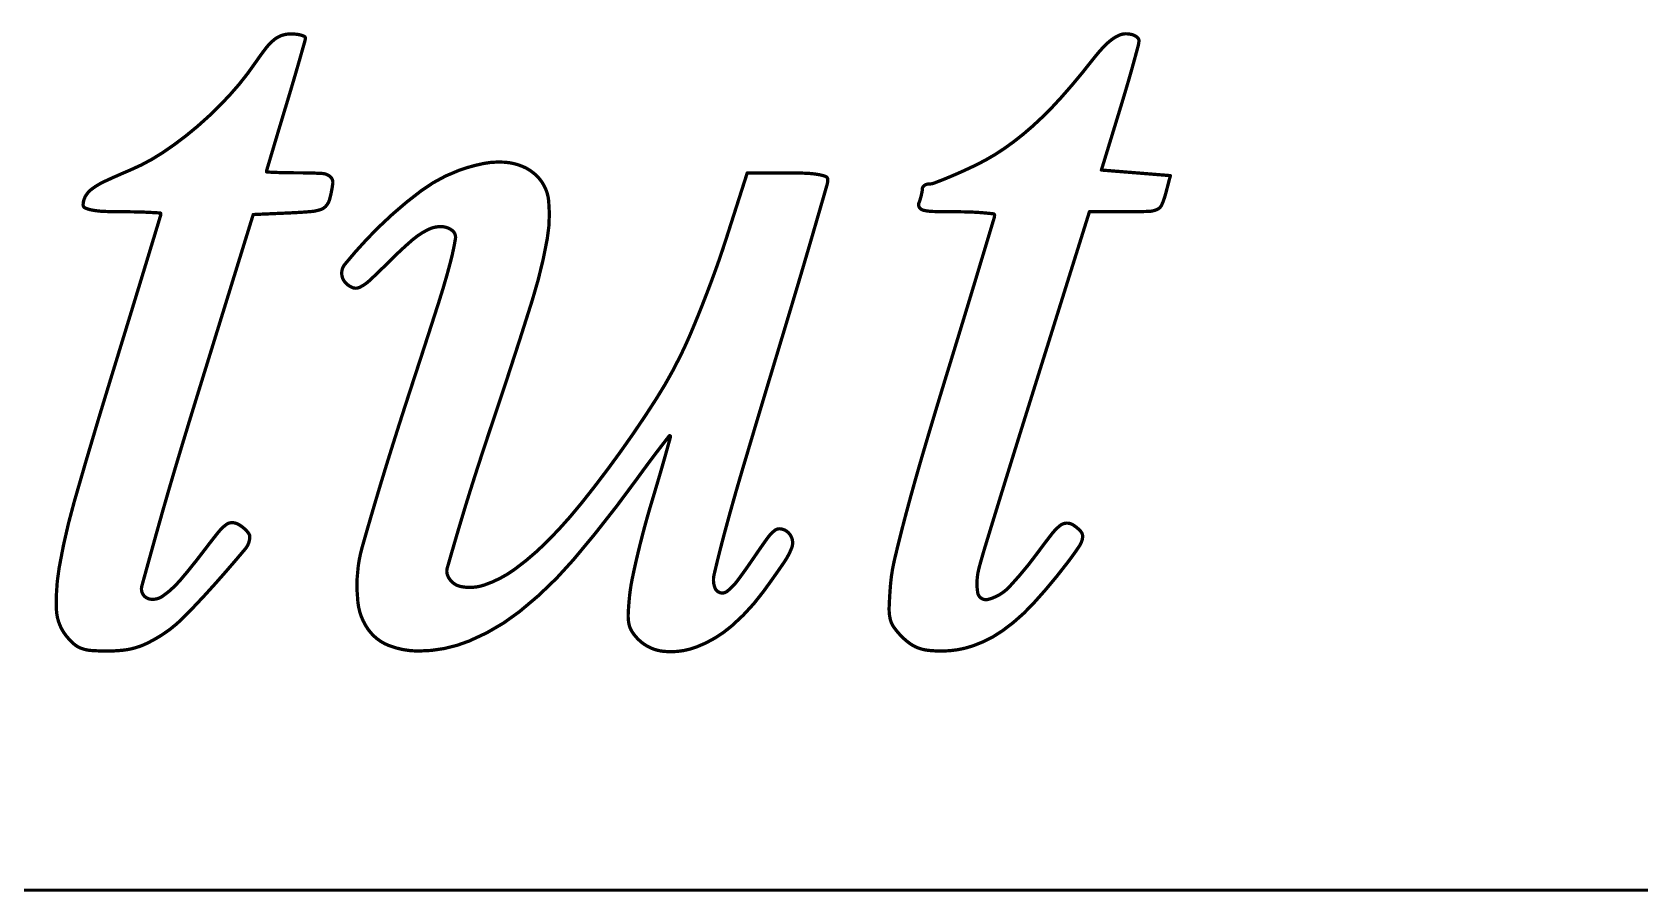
# Model space of a CAD drawing. Header units: millimetres. Extents: x -1282 to 950, y -5021 to 3311.
# Drawn here: x 96.57 to 102.79, y 69.94 to 73.26 of the extents above; entities that cross this region are included whole.
import ezdxf

# ---------------------------------------------------------------- set-up
doc = ezdxf.new("R2010")
doc.units = ezdxf.units.MM
doc.layers.add('TopOverlay', color=2, linetype='Continuous')

msp = doc.modelspace()

# ---------------------------------------------------------------- linework, layer by layer
at = {"layer": 'TopOverlay', "const_width": 0.0127}
for points in [[(97.4754, 73.2006, -0.055954), (97.5059, 73.2318)], [(97.5059, 73.2318, -0.084906), (97.5349, 73.2482)], [(97.5349, 73.2482, -0.084369), (97.5677, 73.2541)], [(97.5677, 73.2541, -0.025784), (97.5904, 73.2532)], [(97.5904, 73.2532, -0.041198), (97.6094, 73.2498)], [(97.6249, 73.2266, -0.000863), (97.6045, 73.1546)], [(97.6094, 73.2498, -0.050273), (97.6228, 73.2447)], [(97.6228, 73.2447, -0.288982), (97.6266, 73.2386)], [(97.6266, 73.2386, -0.065149), (97.6249, 73.2266)], [(100.7079, 73.1988, -0.042268), (100.7415, 73.2301)], [(100.7415, 73.2301, -0.057589), (100.7716, 73.2486)], [(100.7716, 73.2486, -0.109143), (100.7992, 73.2547)], [(100.7992, 73.2547, -0.050931), (100.8187, 73.2527)], [(100.8187, 73.2527, -0.071797), (100.835, 73.2468)], [(100.835, 73.2468, -0.092905), (100.8459, 73.2381)], [(100.8459, 73.2381, -0.184366), (100.8496, 73.2278)], [(100.8496, 73.2278, -0.060533), (100.8469, 73.2092)], [(97.4361, 73.1466, -0.016577), (97.4754, 73.2006)], [(97.6045, 73.1546, -0.002458), (97.5803, 73.0712)], [(100.6691, 73.1526, -0.019043), (100.7079, 73.1988)], [(100.8469, 73.2092, -0.00217), (100.828, 73.1394)], [(97.4361, 73.1466, -0.036251), (97.3348, 73.0184)], [(100.6691, 73.1526, -0.01694), (100.5499, 73.0096)], [(100.828, 73.1394, -0.003969), (100.8045, 73.0571)], [(97.5803, 73.0712, -0.00161), (97.5516, 72.9753)], [(100.8045, 73.0571, -0.002768), (100.7768, 72.9646)], [(97.3348, 73.0184, -0.030082), (97.2099, 72.8973)], [(97.5229, 72.8802, -0.000487), (97.5516, 72.9753)], [(100.5499, 73.0096, -0.027627), (100.4385, 72.8978)], [(97.2099, 72.8973, -0.030827), (97.076, 72.796)], [(97.4988, 72.7992, -0.000787), (97.5229, 72.8802)], [(100.4385, 72.8978, -0.031954), (100.3292, 72.8115)], [(97.076, 72.796, -0.047344), (96.9479, 72.7274)], [(97.4773, 72.727, -0.0001), (97.4988, 72.7992)], [(100.3292, 72.8115, -0.039237), (100.2168, 72.7463)], [(96.8511, 72.6846, -0.009429), (96.9479, 72.7274)], [(97.4766, 72.7228, -0.061779), (97.4773, 72.727)], [(97.4786, 72.7206, -0.41215), (97.4766, 72.7228)], [(97.5143, 72.719, -0.001706), (97.4786, 72.7206)], [(97.5559, 72.7178, -0.006523), (97.5143, 72.719)], [(97.6053, 72.7175, -0.003905), (97.5559, 72.7178)], [(98.0748, 72.6482, -0.07209), (98.2203, 72.7268)], [(98.2203, 72.7268, -0.039266), (98.3156, 72.7535)], [(98.3156, 72.7535, -0.066776), (98.3981, 72.7585)], [(98.3981, 72.7585, -0.08126), (98.467, 72.742)], [(98.467, 72.7421, -0.097484), (98.5223, 72.7049)], [(100.1574, 72.7188, -0.008918), (100.1029, 72.6956)], [(100.2168, 72.7463, -0.006616), (100.1574, 72.7188)], [(96.8017, 72.6553, -0.050703), (96.8511, 72.6846)], [(97.6053, 72.7175, -0.013871), (97.6925, 72.715)], [(97.6925, 72.715, -0.167329), (97.7231, 72.7026)], [(97.7329, 72.6765, -0.032901), (97.721, 72.6163)], [(97.7231, 72.7026, -0.250698), (97.7329, 72.6765)], [(98.5223, 72.7049, -0.172892), (98.5675, 72.6097)], [(99.4909, 72.7172, -0.009912), (99.5619, 72.7159)], [(99.5619, 72.7159, -0.031333), (99.6091, 72.7111)], [(99.6439, 72.6718, -0.000411), (99.5922, 72.4931)], [(99.6091, 72.7111, -0.04782), (99.6385, 72.7034)], [(99.6385, 72.7034, -0.313837), (99.6467, 72.6915)], [(99.6467, 72.6915, -0.070352), (99.6439, 72.6718)], [(100.012, 72.6547, -0.138017), (100.0142, 72.6623)], [(100.0142, 72.6623, -0.100147), (100.0201, 72.6687)], [(100.0201, 72.6687, -0.085927), (100.029, 72.673)], [(100.029, 72.673, -0.070133), (100.0395, 72.6745)], [(100.057, 72.6776, -0.09004), (100.0395, 72.6745)], [(100.1029, 72.6956, -0.006471), (100.057, 72.6776)], [(96.7676, 72.5939, -0.128344), (96.7768, 72.6273)], [(96.7757, 72.5815, -0.302732), (96.7676, 72.5939)], [(96.7768, 72.6273, -0.103012), (96.8017, 72.6553)], [(97.721, 72.6163, -0.105859), (97.7079, 72.5908)], [(97.912, 72.5092, -0.033959), (98.0748, 72.6482)], [(98.5675, 72.6097, -0.068852), (98.5621, 72.4632)], [(100.0007, 72.584, -0.236885), (99.999, 72.601)], [(100.004, 72.6155, -0.016969), (99.999, 72.601)], [(100.0082, 72.6308, -0.015089), (100.004, 72.6155)], [(100.0112, 72.6449, -0.015326), (100.0082, 72.6308)], [(100.012, 72.6547, -0.04425), (100.0112, 72.6449)], [(100.9381, 72.5942, -0.184968), (100.9197, 72.5758)], [(100.953, 72.6369, -0.041115), (100.9381, 72.5942)], [(96.8028, 72.5734, -0.057591), (96.7757, 72.5815)], [(96.8479, 72.5684, -0.034263), (96.8028, 72.5734)], [(96.9177, 72.567, -0.010022), (96.8479, 72.5684)], [(96.9177, 72.567, -0.004915), (96.9754, 72.5665)], [(96.9754, 72.5665, -0.008183), (97.0239, 72.5647)], [(97.0672, 72.5529, -0.00004), (97.0111, 72.3681)], [(97.0239, 72.5647, -0.002669), (97.0651, 72.5623)], [(97.0651, 72.5623, -0.395859), (97.0681, 72.5591)], [(97.0681, 72.5591, -0.073865), (97.0672, 72.5529)], [(97.6479, 72.5677, -0.009019), (97.5667, 72.5626)], [(97.6866, 72.5758, -0.063728), (97.6479, 72.5677)], [(97.7079, 72.5908, -0.13884), (97.6866, 72.5758)], [(100.0157, 72.5731, -0.194421), (100.0007, 72.584)], [(100.0537, 72.5681, -0.053403), (100.0157, 72.5731)], [(100.1387, 72.567, -0.006326), (100.0537, 72.5681)], [(100.1387, 72.567, -0.008174), (100.1972, 72.5661)], [(100.1972, 72.5661, -0.01356), (100.2465, 72.5631)], [(100.2899, 72.5433, -0.000109), (100.2339, 72.3573)], [(100.2465, 72.5631, -0.007167), (100.2867, 72.5591)], [(100.2867, 72.5591, -0.380748), (100.2914, 72.5537)], [(100.2914, 72.5537, -0.073081), (100.2899, 72.5433)], [(100.8871, 72.5684, -0.007445), (100.7965, 72.567)], [(100.9197, 72.5758, -0.097795), (100.8871, 72.5684)], [(97.7795, 72.3639, -0.027988), (97.912, 72.5092)], [(98.0412, 72.4587, -0.065552), (98.1028, 72.4989)], [(98.1028, 72.4989, -0.116873), (98.1519, 72.5097)], [(98.1519, 72.5097, -0.159229), (98.1944, 72.4949)], [(98.1944, 72.4949, -0.277909), (98.2071, 72.4633)], [(99.5922, 72.4931, -0.001725), (99.5323, 72.2892)], [(97.9576, 72.3812, -0.018937), (98.0412, 72.4587)], [(98.2071, 72.4633, -0.023194), (98.188, 72.3734)], [(98.5621, 72.4632, -0.032303), (98.5042, 72.2254)], [(99.2526, 72.459, -0.00917), (99.2143, 72.3465)], [(97.0111, 72.3681, -0.000539), (96.9483, 72.1625)], [(97.7798, 72.2954, -0.358421), (97.7795, 72.3639)], [(97.9576, 72.3812, -0.007815), (97.8761, 72.3022)], [(98.188, 72.3734, -0.013647), (98.1431, 72.219)], [(99.2143, 72.3465, -0.006493), (99.1673, 72.2217)], [(100.2339, 72.3573, -0.00089), (100.1708, 72.1488)], [(97.8082, 72.2744, -0.121093), (97.7798, 72.2954)], [(97.8761, 72.3022, -0.076352), (97.8367, 72.2751)], [(99.5323, 72.2892, -0.001095), (99.4611, 72.0523)], [(97.8367, 72.2751, -0.214546), (97.8082, 72.2744)], [(98.5042, 72.2254, -0.00546), (98.3595, 71.7805)], [(99.1673, 72.2217, -0.006556), (99.1194, 72.1036)], [(100.402, 71.7485, -0.000168), (100.559, 72.2501)], [(96.9483, 72.1625, -0.000329), (96.8738, 71.9199)], [(98.1431, 72.219, -0.001741), (98.0365, 71.8902)], [(99.1194, 72.1036, -0.013767), (99.0784, 72.0134)], [(100.1708, 72.1488, -0.000549), (100.0958, 71.9037)], [(99.3167, 71.571, -0.00116), (99.4611, 72.0523)], [(99.0784, 72.0134, -0.028388), (98.9837, 71.8444)], [(96.7341, 71.4497, -0.004893), (96.8738, 71.9199)], [(97.9626, 71.6598, -0.003133), (98.0365, 71.8902)], [(100.0103, 71.6188, -0.003212), (100.0958, 71.9037)], [(97.1205, 71.5658, -0.002679), (97.2043, 71.8419)], [(98.9837, 71.8444, -0.013737), (98.8448, 71.6391)], [(98.2837, 71.5505, -0.003536), (98.3595, 71.7805)], [(100.312, 71.4588, -0.000781), (100.402, 71.7485)], [(98.9974, 71.654, -0.000972), (99.0337, 71.7009)], [(99.0383, 71.6967, -0.000563), (99.0187, 71.6258)], [(99.0337, 71.7009, -0.451065), (99.0372, 71.7011)], [(99.0372, 71.7011, -0.27001), (99.0383, 71.6967)], [(97.8977, 71.4475, -0.004056), (97.9626, 71.6598)], [(98.8448, 71.6391, -0.013748), (98.694, 71.4406)], [(98.9084, 71.5343, -0.00291), (98.9563, 71.5997)], [(98.9563, 71.5997, -0.004888), (98.9974, 71.654)], [(99.0187, 71.6258, -0.003512), (98.9957, 71.5456)], [(99.9472, 71.3928, -0.006464), (100.0103, 71.6188)], [(97.052, 71.3279, -0.004229), (97.1205, 71.5658)], [(98.2235, 71.3556, -0.00589), (98.2837, 71.5505)], [(98.9957, 71.5456, -0.002145), (98.9676, 71.4513)], [(99.2461, 71.321, -0.007076), (99.3167, 71.571)], [(98.9084, 71.5343, -0.019997), (98.6634, 71.2226)], [(96.675, 71.1917, -0.026844), (96.7341, 71.4497)], [(97.846, 71.269, -0.00308), (97.8977, 71.4475)], [(98.694, 71.4406, -0.026811), (98.5613, 71.2925)], [(98.9382, 71.3485, -0.008002), (98.9676, 71.4513)], [(100.2545, 71.2713, -0.001), (100.312, 71.4588)], [(97.2919, 71.3306, -0.066301), (97.3211, 71.3585)], [(97.3211, 71.3585, -0.169302), (97.3448, 71.3656)], [(97.3448, 71.3656, -0.129541), (97.3708, 71.3575)], [(97.3708, 71.3575, -0.03119), (97.3866, 71.3463)], [(98.1754, 71.1903, -0.002225), (98.2235, 71.3556)], [(99.9039, 71.2197, -0.007075), (99.9472, 71.3928)], [(100.5144, 71.324, -0.060355), (100.5453, 71.3549)], [(100.5453, 71.3549, -0.159948), (100.5695, 71.3638)], [(100.5695, 71.3638, -0.148567), (100.5952, 71.3569)], [(100.5952, 71.3569, -0.071901), (100.6243, 71.3322)], [(96.9946, 71.1206, -0.001154), (97.052, 71.3279)], [(97.2373, 71.2606, -0.008095), (97.2919, 71.3306)], [(97.3866, 71.3463, -0.036855), (97.3999, 71.3337)], [(97.4119, 71.3125, -0.176062), (97.3943, 71.264)], [(97.3999, 71.3337, -0.040003), (97.4092, 71.3217)], [(97.4092, 71.3217, -0.146165), (97.4119, 71.3125)], [(98.5613, 71.2925, -0.039359), (98.4359, 71.1853)], [(98.9113, 71.2422, -0.00743), (98.9382, 71.3485)], [(99.2069, 71.164, -0.008123), (99.2461, 71.321)], [(99.3598, 71.2292, -0.007038), (99.4135, 71.3062)], [(99.4135, 71.3062, -0.067956), (99.4409, 71.3351)], [(99.4409, 71.3351, -0.195924), (99.4632, 71.3418)], [(99.4632, 71.3418, -0.134334), (99.4881, 71.3322)], [(99.4881, 71.3322, -0.164336), (99.5085, 71.3033)], [(99.5085, 71.3033, -0.165848), (99.5071, 71.268)], [(100.4571, 71.2483, -0.00755), (100.5144, 71.324)], [(100.6318, 71.3079, -0.115241), (100.6196, 71.2757)], [(100.6243, 71.3322, -0.217263), (100.6318, 71.3079)], [(97.2373, 71.2606, -0.015646), (97.1421, 71.1421)], [(97.3943, 71.264, -0.007919), (97.276, 71.1272)], [(97.8313, 71.1979, -0.03592), (97.846, 71.269)], [(98.8902, 71.1469, -0.007433), (98.9113, 71.2422)], [(99.3598, 71.2292, -0.011426), (99.2969, 71.1406)], [(99.5071, 71.268, -0.058215), (99.4781, 71.213)], [(100.231, 71.1891, -0.009111), (100.2545, 71.2713)], [(100.4571, 71.2483, -0.029673), (100.349, 71.1181)], [(100.6196, 71.2757, -0.014944), (100.5766, 71.2153)], [(96.6642, 71.0304, -0.052567), (96.675, 71.1917)], [(97.8301, 71.0566, -0.061791), (97.8313, 71.1979)], [(98.1766, 71.1625, -0.16271), (98.1754, 71.1903)], [(98.4359, 71.1853, -0.075858), (98.3189, 71.1248)], [(98.6634, 71.2226, -0.049549), (98.4543, 71.0216)], [(99.2104, 71.1134, -0.149816), (99.2069, 71.164)], [(99.4781, 71.213, -0.006929), (99.3984, 71.1004)], [(99.8889, 71.1237, -0.038024), (99.9039, 71.2197)], [(100.226, 71.096, -0.102835), (100.231, 71.1891)], [(100.5766, 71.2153, -0.023089), (100.4411, 71.0529)], [(96.9958, 71.0952, -0.159849), (96.9946, 71.1206)], [(97.1421, 71.1421, -0.065554), (97.0742, 71.0811)], [(97.276, 71.1272, -0.013194), (97.1545, 70.9981)], [(98.2293, 71.1185, -0.259996), (98.1766, 71.1625)], [(98.3189, 71.1248, -0.128955), (98.2293, 71.1185)], [(98.8804, 71.0836, -0.024697), (98.8902, 71.1469)], [(99.2306, 71.095, -0.236453), (99.2104, 71.1134)], [(99.2969, 71.1406, -0.067885), (99.2573, 71.1002)], [(99.8838, 71.0373, -0.010037), (99.8889, 71.1237)], [(100.349, 71.1181, -0.141526), (100.2668, 71.0691)], [(97.0278, 71.07, -0.275028), (96.9959, 71.0952)], [(97.0742, 71.0811, -0.18494), (97.0278, 71.07)], [(97.8694, 70.9536, -0.125791), (97.8301, 71.0566)], [(98.875, 71.0142, -0.013093), (98.8804, 71.0836)], [(99.2573, 71.1002, -0.23811), (99.2306, 71.095)], [(99.3984, 71.1004, -0.057272), (99.2749, 70.9663)], [(100.2668, 71.0691, -0.445562), (100.226, 71.096)], [(100.4411, 71.0529, -0.053631), (100.3223, 70.9481)], [(96.702, 70.9285, -0.159556), (96.6642, 71.0304)], [(97.1545, 70.9981, -0.056072), (97.072, 70.9317)], [(98.4543, 71.0216, -0.069452), (98.2599, 70.9082)], [(98.8778, 70.9744, -0.061309), (98.875, 71.0142)], [(99.8878, 70.9938, -0.064458), (99.8838, 71.0373)], [(99.9021, 70.9616, -0.100476), (99.8878, 70.9938)], [(96.7318, 70.8971, -0.043705), (96.702, 70.9285)], [(97.072, 70.9317, -0.024854), (97.0181, 70.9012)], [(97.9484, 70.8914, -0.145614), (97.8694, 70.9536)], [(98.8896, 70.9449, -0.093321), (98.8778, 70.9744)], [(98.9134, 70.9152, -0.055065), (98.8896, 70.9449)], [(99.0129, 70.8682, -0.174027), (98.9134, 70.9152)], [(99.2749, 70.9663, -0.087055), (99.1392, 70.8853)], [(99.9331, 70.925, -0.041571), (99.9021, 70.9616)], [(99.9655, 70.8976, -0.042021), (99.9331, 70.925)], [(100.3223, 70.9481, -0.071306), (100.2077, 70.8896)], [(96.7605, 70.8799, -0.092682), (96.7318, 70.8971)], [(96.7983, 70.8717, -0.071013), (96.7605, 70.8799)], [(96.8613, 70.8695, -0.01788), (96.7983, 70.8717)], [(96.9215, 70.8727, -0.026603), (96.8613, 70.8695)], [(96.9708, 70.8825, -0.045315), (96.9215, 70.8727)], [(97.0181, 70.9012, -0.044593), (96.9708, 70.8825)], [(98.0634, 70.8695, -0.094601), (97.9484, 70.8914)], [(98.2599, 70.9082, -0.097624), (98.0634, 70.8695)], [(99.1392, 70.8853, -0.115761), (99.0129, 70.8682)], [(99.9975, 70.8809, -0.067995), (99.9655, 70.8976)], [(100.0354, 70.8722, -0.060272), (99.9975, 70.8809)], [(100.0871, 70.8695, -0.02627), (100.0354, 70.8722)], [(100.2077, 70.8896, -0.082781), (100.0871, 70.8695)]]:
    msp.add_lwpolyline(points, format="xyb", dxfattribs=at)
at = {"layer": 'TopOverlay', "const_width": 0.00635}
for points in [[(97.5027, 73.2318, 1), (97.5091, 73.2318, 1)], [(97.5027, 73.2318, 1), (97.5091, 73.2318, 1)], [(97.5317, 73.2482, 1), (97.538, 73.2482, 1)], [(97.5317, 73.2482, 1), (97.538, 73.2482, 1)], [(97.5646, 73.2541, 1), (97.5709, 73.2541, 1)], [(97.5646, 73.2541, 1), (97.5709, 73.2541, 1)], [(97.5872, 73.2532, 1), (97.5935, 73.2532, 1)], [(97.5872, 73.2532, 1), (97.5935, 73.2532, 1)], [(97.6062, 73.2498, 1), (97.6126, 73.2498, 1)], [(97.6062, 73.2498, 1), (97.6126, 73.2498, 1)], [(97.6196, 73.2447, 1), (97.626, 73.2447, 1)], [(97.6196, 73.2447, 1), (97.626, 73.2447, 1)], [(97.6217, 73.2266, 1), (97.6281, 73.2266, 1)], [(97.6217, 73.2266, 1), (97.6281, 73.2266, 1)], [(97.6234, 73.2386, 1), (97.6298, 73.2386, 1)], [(97.6234, 73.2386, 1), (97.6298, 73.2386, 1)], [(100.7384, 73.2301, 1), (100.7447, 73.2301, 1)], [(100.7384, 73.2301, 1), (100.7447, 73.2301, 1)], [(100.7685, 73.2486, 1), (100.7748, 73.2486, 1)], [(100.7685, 73.2486, 1), (100.7748, 73.2486, 1)], [(100.7961, 73.2547, 1), (100.8024, 73.2547, 1)], [(100.7961, 73.2547, 1), (100.8024, 73.2547, 1)], [(100.8155, 73.2527, 1), (100.8218, 73.2527, 1)], [(100.8155, 73.2527, 1), (100.8218, 73.2527, 1)], [(100.8318, 73.2468, 1), (100.8382, 73.2468, 1)], [(100.8318, 73.2468, 1), (100.8382, 73.2468, 1)], [(100.8427, 73.2381, 1), (100.8491, 73.2381, 1)], [(100.8427, 73.2381, 1), (100.8491, 73.2381, 1)], [(100.8464, 73.2278, 1), (100.8527, 73.2278, 1)], [(100.8464, 73.2278, 1), (100.8527, 73.2278, 1)], [(97.4722, 73.2006, 1), (97.4786, 73.2006, 1)], [(97.4722, 73.2006, 1), (97.4786, 73.2006, 1)], [(97.6013, 73.1546, 1), (97.6077, 73.1546, 1)], [(97.6013, 73.1546, 1), (97.6077, 73.1546, 1)], [(100.7047, 73.1988, 1), (100.7111, 73.1988, 1)], [(100.7047, 73.1988, 1), (100.7111, 73.1988, 1)], [(100.8438, 73.2092, 1), (100.8501, 73.2092, 1)], [(100.8438, 73.2092, 1), (100.8501, 73.2092, 1)], [(97.4329, 73.1466, 1), (97.4392, 73.1466, 1)], [(97.4329, 73.1466, 1), (97.4392, 73.1466, 1)], [(100.6659, 73.1526, 1), (100.6722, 73.1526, 1)], [(100.6659, 73.1526, 1), (100.6722, 73.1526, 1)], [(100.8248, 73.1394, 1), (100.8311, 73.1394, 1)], [(100.8248, 73.1394, 1), (100.8311, 73.1394, 1)], [(97.5771, 73.0712, 1), (97.5835, 73.0712, 1)], [(97.5771, 73.0712, 1), (97.5835, 73.0712, 1)], [(100.8013, 73.0571, 1), (100.8077, 73.0571, 1)], [(100.8013, 73.0571, 1), (100.8077, 73.0571, 1)], [(97.3316, 73.0184, 1), (97.338, 73.0184, 1)], [(97.3316, 73.0184, 1), (97.338, 73.0184, 1)], [(97.5484, 72.9753, 1), (97.5548, 72.9753, 1)], [(97.5484, 72.9753, 1), (97.5548, 72.9753, 1)], [(100.5467, 73.0096, 1), (100.5531, 73.0096, 1)], [(100.5467, 73.0096, 1), (100.5531, 73.0096, 1)], [(100.7736, 72.9646, 1), (100.78, 72.9646, 1)], [(100.7736, 72.9646, 1), (100.78, 72.9646, 1)], [(97.2067, 72.8973, 1), (97.2131, 72.8973, 1)], [(97.2067, 72.8973, 1), (97.2131, 72.8973, 1)], [(97.5198, 72.8802, 1), (97.5261, 72.8802, 1)], [(97.5198, 72.8802, 1), (97.5261, 72.8802, 1)], [(100.4353, 72.8978, 1), (100.4417, 72.8978, 1)], [(100.4353, 72.8978, 1), (100.4417, 72.8978, 1)], [(97.0728, 72.796, 1), (97.0792, 72.796, 1)], [(97.0728, 72.796, 1), (97.0792, 72.796, 1)], [(97.4956, 72.7992, 1), (97.5019, 72.7992, 1)], [(97.4956, 72.7992, 1), (97.5019, 72.7992, 1)], [(100.326, 72.8115, 1), (100.3324, 72.8115, 1)], [(100.326, 72.8115, 1), (100.3324, 72.8115, 1)], [(96.9447, 72.7274, 1), (96.951, 72.7274, 1)], [(96.9447, 72.7274, 1), (96.951, 72.7274, 1)], [(97.4735, 72.7228, 1), (97.4798, 72.7228, 1)], [(97.4735, 72.7228, 1), (97.4798, 72.7228, 1)], [(97.4742, 72.727, 1), (97.4805, 72.727, 1)], [(97.4742, 72.727, 1), (97.4805, 72.727, 1)], [(97.4755, 72.7206, 1), (97.4818, 72.7206, 1)], [(97.4755, 72.7206, 1), (97.4818, 72.7206, 1)], [(97.5112, 72.719, 1), (97.5175, 72.719, 1)], [(97.5112, 72.719, 1), (97.5175, 72.719, 1)], [(97.5527, 72.7178, 1), (97.5591, 72.7178, 1)], [(97.5527, 72.7178, 1), (97.5591, 72.7178, 1)], [(98.2171, 72.7268, 1), (98.2235, 72.7268, 1)], [(98.2171, 72.7268, 1), (98.2235, 72.7268, 1)], [(98.3124, 72.7535, 1), (98.3188, 72.7535, 1)], [(98.3124, 72.7535, 1), (98.3188, 72.7535, 1)], [(98.3949, 72.7585, 1), (98.4012, 72.7585, 1)], [(98.3949, 72.7585, 1), (98.4012, 72.7585, 1)], [(98.4638, 72.7421, 1), (98.4702, 72.7421, 1)], [(98.4638, 72.742, 1), (98.4702, 72.742, 1)], [(100.1542, 72.7188, 1), (100.1606, 72.7188, 1)], [(100.1542, 72.7188, 1), (100.1606, 72.7188, 1)], [(100.2136, 72.7463, 1), (100.22, 72.7463, 1)], [(100.2136, 72.7463, 1), (100.22, 72.7463, 1)], [(100.7013, 72.7282, 1), (100.7077, 72.7282, 1)], [(100.7013, 72.7282, 1), (100.7077, 72.7282, 1)], [(96.848, 72.6846, 1), (96.8543, 72.6846, 1)], [(96.848, 72.6846, 1), (96.8543, 72.6846, 1)], [(97.6022, 72.7175, 1), (97.6085, 72.7175, 1)], [(97.6022, 72.7175, 1), (97.6085, 72.7175, 1)], [(97.6893, 72.715, 1), (97.6956, 72.715, 1)], [(97.6893, 72.715, 1), (97.6956, 72.715, 1)], [(97.7199, 72.7026, 1), (97.7262, 72.7026, 1)], [(97.7199, 72.7026, 1), (97.7262, 72.7026, 1)], [(97.7297, 72.6765, 1), (97.7361, 72.6765, 1)], [(97.7297, 72.6765, 1), (97.7361, 72.6765, 1)], [(98.5192, 72.7049, 1), (98.5255, 72.7049, 1)], [(98.5192, 72.7049, 1), (98.5255, 72.7049, 1)], [(99.332, 72.7169, 1), (99.3383, 72.7169, 1)], [(99.332, 72.7169, 1), (99.3383, 72.7169, 1)], [(99.4878, 72.7172, 1), (99.4941, 72.7172, 1)], [(99.4878, 72.7172, 1), (99.4941, 72.7172, 1)], [(99.5587, 72.7159, 1), (99.5651, 72.7159, 1)], [(99.5587, 72.7159, 1), (99.5651, 72.7159, 1)], [(99.606, 72.7111, 1), (99.6123, 72.7111, 1)], [(99.606, 72.7111, 1), (99.6123, 72.7111, 1)], [(99.6353, 72.7034, 1), (99.6417, 72.7034, 1)], [(99.6353, 72.7034, 1), (99.6417, 72.7034, 1)], [(99.6408, 72.6718, 1), (99.6471, 72.6718, 1)], [(99.6408, 72.6718, 1), (99.6471, 72.6718, 1)], [(99.6436, 72.6915, 1), (99.6499, 72.6915, 1)], [(99.6436, 72.6915, 1), (99.6499, 72.6915, 1)], [(100.011, 72.6623, 1), (100.0173, 72.6623, 1)], [(100.011, 72.6623, 1), (100.0173, 72.6623, 1)], [(100.0169, 72.6687, 1), (100.0233, 72.6687, 1)], [(100.0169, 72.6687, 1), (100.0233, 72.6687, 1)], [(100.0258, 72.673, 1), (100.0322, 72.673, 1)], [(100.0258, 72.673, 1), (100.0322, 72.673, 1)], [(100.0363, 72.6745, 1), (100.0427, 72.6745, 1)], [(100.0363, 72.6745, 1), (100.0427, 72.6745, 1)], [(100.0538, 72.6776, 1), (100.0601, 72.6776, 1)], [(100.0538, 72.6776, 1), (100.0601, 72.6776, 1)], [(100.0997, 72.6956, 1), (100.1061, 72.6956, 1)], [(100.0997, 72.6956, 1), (100.1061, 72.6956, 1)], [(100.8347, 72.7175, 1), (100.841, 72.7175, 1)], [(100.8347, 72.7175, 1), (100.841, 72.7175, 1)], [(100.9681, 72.7067, 1), (100.9744, 72.7067, 1)], [(100.9681, 72.7067, 1), (100.9744, 72.7067, 1)], [(96.7644, 72.5939, 1), (96.7708, 72.5939, 1)], [(96.7644, 72.5939, 1), (96.7708, 72.5939, 1)], [(96.7736, 72.6273, 1), (96.78, 72.6273, 1)], [(96.7736, 72.6273, 1), (96.78, 72.6273, 1)], [(96.7985, 72.6553, 1), (96.8049, 72.6553, 1)], [(96.7985, 72.6553, 1), (96.8049, 72.6553, 1)], [(97.7178, 72.6163, 1), (97.7241, 72.6163, 1)], [(97.7178, 72.6163, 1), (97.7241, 72.6163, 1)], [(98.0716, 72.6482, 1), (98.078, 72.6482, 1)], [(98.0716, 72.6482, 1), (98.078, 72.6482, 1)], [(98.5643, 72.6097, 1), (98.5707, 72.6097, 1)], [(98.5643, 72.6097, 1), (98.5707, 72.6097, 1)], [(99.9958, 72.601, 1), (100.0022, 72.601, 1)], [(99.9958, 72.601, 1), (100.0022, 72.601, 1)], [(100.0008, 72.6155, 1), (100.0072, 72.6155, 1)], [(100.0008, 72.6155, 1), (100.0072, 72.6155, 1)], [(100.005, 72.6308, 1), (100.0114, 72.6308, 1)], [(100.005, 72.6308, 1), (100.0114, 72.6308, 1)], [(100.008, 72.6449, 1), (100.0143, 72.6449, 1)], [(100.008, 72.6449, 1), (100.0143, 72.6449, 1)], [(100.0089, 72.6547, 1), (100.0152, 72.6547, 1)], [(100.0089, 72.6547, 1), (100.0152, 72.6547, 1)], [(100.9349, 72.5942, 1), (100.9412, 72.5942, 1)], [(100.9349, 72.5942, 1), (100.9412, 72.5942, 1)], [(100.9499, 72.6369, 1), (100.9562, 72.6369, 1)], [(100.9499, 72.6369, 1), (100.9562, 72.6369, 1)], [(96.7725, 72.5815, 1), (96.7788, 72.5815, 1)], [(96.7725, 72.5815, 1), (96.7788, 72.5815, 1)], [(96.7996, 72.5734, 1), (96.8059, 72.5734, 1)], [(96.7996, 72.5734, 1), (96.8059, 72.5734, 1)], [(96.8447, 72.5684, 1), (96.8511, 72.5684, 1)], [(96.8447, 72.5684, 1), (96.8511, 72.5684, 1)], [(96.9145, 72.567, 1), (96.9209, 72.567, 1)], [(96.9145, 72.567, 1), (96.9209, 72.567, 1)], [(96.9722, 72.5665, 1), (96.9786, 72.5665, 1)], [(96.9722, 72.5665, 1), (96.9786, 72.5665, 1)], [(97.0208, 72.5647, 1), (97.0271, 72.5647, 1)], [(97.0208, 72.5647, 1), (97.0271, 72.5647, 1)], [(97.062, 72.5623, 1), (97.0683, 72.5623, 1)], [(97.062, 72.5623, 1), (97.0683, 72.5623, 1)], [(97.064, 72.5529, 1), (97.0704, 72.5529, 1)], [(97.064, 72.5529, 1), (97.0704, 72.5529, 1)], [(97.065, 72.5591, 1), (97.0713, 72.5591, 1)], [(97.065, 72.5591, 1), (97.0713, 72.5591, 1)], [(97.422, 72.5563, 1), (97.4284, 72.5563, 1)], [(97.422, 72.5563, 1), (97.4284, 72.5563, 1)], [(97.5636, 72.5626, 1), (97.5699, 72.5626, 1)], [(97.5636, 72.5626, 1), (97.5699, 72.5626, 1)], [(97.6448, 72.5677, 1), (97.6511, 72.5677, 1)], [(97.6448, 72.5677, 1), (97.6511, 72.5677, 1)], [(97.6834, 72.5758, 1), (97.6897, 72.5758, 1)], [(97.6834, 72.5758, 1), (97.6897, 72.5758, 1)], [(97.7047, 72.5908, 1), (97.7111, 72.5908, 1)], [(97.7047, 72.5908, 1), (97.7111, 72.5908, 1)], [(99.9975, 72.584, 1), (100.0039, 72.584, 1)], [(99.9975, 72.584, 1), (100.0039, 72.584, 1)], [(100.0126, 72.5731, 1), (100.0189, 72.5731, 1)], [(100.0126, 72.5731, 1), (100.0189, 72.5731, 1)], [(100.0505, 72.5681, 1), (100.0568, 72.5681, 1)], [(100.0505, 72.5681, 1), (100.0568, 72.5681, 1)], [(100.1355, 72.567, 1), (100.1418, 72.567, 1)], [(100.1355, 72.567, 1), (100.1418, 72.567, 1)], [(100.1941, 72.5661, 1), (100.2004, 72.5661, 1)], [(100.1941, 72.5661, 1), (100.2004, 72.5661, 1)], [(100.2434, 72.5631, 1), (100.2497, 72.5631, 1)], [(100.2434, 72.5631, 1), (100.2497, 72.5631, 1)], [(100.2835, 72.5591, 1), (100.2898, 72.5591, 1)], [(100.2835, 72.5591, 1), (100.2898, 72.5591, 1)], [(100.2867, 72.5433, 1), (100.293, 72.5433, 1)], [(100.2867, 72.5433, 1), (100.293, 72.5433, 1)], [(100.2882, 72.5537, 1), (100.2946, 72.5537, 1)], [(100.2882, 72.5537, 1), (100.2946, 72.5537, 1)], [(100.6551, 72.567, 1), (100.6614, 72.567, 1)], [(100.6551, 72.567, 1), (100.6614, 72.567, 1)], [(100.7933, 72.567, 1), (100.7997, 72.567, 1)], [(100.7933, 72.567, 1), (100.7997, 72.567, 1)], [(100.884, 72.5684, 1), (100.8903, 72.5684, 1)], [(100.884, 72.5684, 1), (100.8903, 72.5684, 1)], [(100.9165, 72.5758, 1), (100.9229, 72.5758, 1)], [(100.9165, 72.5758, 1), (100.9229, 72.5758, 1)], [(97.9088, 72.5092, 1), (97.9152, 72.5092, 1)], [(97.9088, 72.5092, 1), (97.9152, 72.5092, 1)], [(98.0997, 72.4989, 1), (98.106, 72.4989, 1)], [(98.0997, 72.4989, 1), (98.106, 72.4989, 1)], [(98.1487, 72.5097, 1), (98.1551, 72.5097, 1)], [(98.1487, 72.5097, 1), (98.1551, 72.5097, 1)], [(98.1913, 72.4949, 1), (98.1976, 72.4949, 1)], [(98.1913, 72.4949, 1), (98.1976, 72.4949, 1)], [(99.589, 72.4931, 1), (99.5954, 72.4931, 1)], [(99.589, 72.4931, 1), (99.5954, 72.4931, 1)], [(98.038, 72.4587, 1), (98.0444, 72.4587, 1)], [(98.038, 72.4587, 1), (98.0444, 72.4587, 1)], [(98.2039, 72.4633, 1), (98.2102, 72.4633, 1)], [(98.2039, 72.4633, 1), (98.2102, 72.4633, 1)], [(98.5589, 72.4632, 1), (98.5653, 72.4632, 1)], [(98.5589, 72.4632, 1), (98.5653, 72.4632, 1)], [(99.2494, 72.459, 1), (99.2557, 72.459, 1)], [(99.2494, 72.459, 1), (99.2557, 72.459, 1)], [(97.0079, 72.3681, 1), (97.0142, 72.3681, 1)], [(97.0079, 72.3681, 1), (97.0142, 72.3681, 1)], [(97.7763, 72.3639, 1), (97.7826, 72.3639, 1)], [(97.7763, 72.3639, 1), (97.7826, 72.3639, 1)], [(97.9544, 72.3812, 1), (97.9608, 72.3812, 1)], [(97.9544, 72.3812, 1), (97.9608, 72.3812, 1)], [(98.1848, 72.3734, 1), (98.1911, 72.3734, 1)], [(98.1848, 72.3734, 1), (98.1911, 72.3734, 1)], [(99.2111, 72.3465, 1), (99.2174, 72.3465, 1)], [(99.2111, 72.3465, 1), (99.2174, 72.3465, 1)], [(100.2308, 72.3573, 1), (100.2371, 72.3573, 1)], [(100.2308, 72.3573, 1), (100.2371, 72.3573, 1)], [(97.7766, 72.2954, 1), (97.7829, 72.2954, 1)], [(97.7766, 72.2954, 1), (97.7829, 72.2954, 1)], [(97.873, 72.3022, 1), (97.8793, 72.3022, 1)], [(97.873, 72.3022, 1), (97.8793, 72.3022, 1)], [(99.5291, 72.2892, 1), (99.5354, 72.2892, 1)], [(99.5291, 72.2892, 1), (99.5354, 72.2892, 1)], [(97.805, 72.2744, 1), (97.8113, 72.2744, 1)], [(97.805, 72.2744, 1), (97.8113, 72.2744, 1)], [(97.8336, 72.2751, 1), (97.8399, 72.2751, 1)], [(97.8336, 72.2751, 1), (97.8399, 72.2751, 1)], [(98.501, 72.2254, 1), (98.5074, 72.2254, 1)], [(98.501, 72.2254, 1), (98.5074, 72.2254, 1)], [(99.1642, 72.2217, 1), (99.1705, 72.2217, 1)], [(99.1642, 72.2217, 1), (99.1705, 72.2217, 1)], [(100.5558, 72.2501, 1), (100.5621, 72.2501, 1)], [(100.5558, 72.2501, 1), (100.5621, 72.2501, 1)], [(96.9451, 72.1625, 1), (96.9515, 72.1625, 1)], [(96.9451, 72.1625, 1), (96.9515, 72.1625, 1)], [(98.14, 72.219, 1), (98.1463, 72.219, 1)], [(98.14, 72.219, 1), (98.1463, 72.219, 1)], [(99.1162, 72.1036, 1), (99.1225, 72.1036, 1)], [(99.1162, 72.1036, 1), (99.1225, 72.1036, 1)], [(100.1676, 72.1488, 1), (100.174, 72.1488, 1)], [(100.1676, 72.1488, 1), (100.174, 72.1488, 1)], [(99.4579, 72.0523, 1), (99.4643, 72.0523, 1)], [(99.4579, 72.0523, 1), (99.4643, 72.0523, 1)], [(99.0752, 72.0134, 1), (99.0816, 72.0134, 1)], [(99.0752, 72.0134, 1), (99.0816, 72.0134, 1)], [(96.8706, 71.9199, 1), (96.877, 71.9199, 1)], [(96.8706, 71.9199, 1), (96.877, 71.9199, 1)], [(98.0334, 71.8902, 1), (98.0397, 71.8902, 1)], [(98.0334, 71.8902, 1), (98.0397, 71.8902, 1)], [(100.0927, 71.9037, 1), (100.099, 71.9037, 1)], [(100.0927, 71.9037, 1), (100.099, 71.9037, 1)], [(97.2011, 71.8419, 1), (97.2075, 71.8419, 1)], [(97.2011, 71.8419, 1), (97.2075, 71.8419, 1)], [(98.9806, 71.8444, 1), (98.9869, 71.8444, 1)], [(98.9806, 71.8444, 1), (98.9869, 71.8444, 1)], [(98.3563, 71.7805, 1), (98.3627, 71.7805, 1)], [(98.3563, 71.7805, 1), (98.3627, 71.7805, 1)], [(100.3989, 71.7485, 1), (100.4052, 71.7485, 1)], [(100.3989, 71.7485, 1), (100.4052, 71.7485, 1)], [(99.0305, 71.7009, 1), (99.0369, 71.7009, 1)], [(99.0305, 71.7009, 1), (99.0369, 71.7009, 1)], [(99.034, 71.7011, 1), (99.0403, 71.7011, 1)], [(99.034, 71.7011, 1), (99.0403, 71.7011, 1)], [(99.0351, 71.6967, 1), (99.0415, 71.6967, 1)], [(99.0351, 71.6967, 1), (99.0415, 71.6967, 1)], [(97.9594, 71.6598, 1), (97.9657, 71.6598, 1)], [(97.9594, 71.6598, 1), (97.9657, 71.6598, 1)], [(98.8416, 71.6391, 1), (98.848, 71.6391, 1)], [(98.8416, 71.6391, 1), (98.848, 71.6391, 1)], [(98.9532, 71.5997, 1), (98.9595, 71.5997, 1)], [(98.9532, 71.5997, 1), (98.9595, 71.5997, 1)], [(98.9942, 71.654, 1), (99.0006, 71.654, 1)], [(98.9942, 71.654, 1), (99.0006, 71.654, 1)], [(99.0155, 71.6258, 1), (99.0218, 71.6258, 1)], [(99.0155, 71.6258, 1), (99.0218, 71.6258, 1)], [(100.0071, 71.6188, 1), (100.0135, 71.6188, 1)], [(100.0071, 71.6188, 1), (100.0135, 71.6188, 1)], [(97.1174, 71.5658, 1), (97.1237, 71.5658, 1)], [(97.1174, 71.5658, 1), (97.1237, 71.5658, 1)], [(98.2805, 71.5505, 1), (98.2869, 71.5505, 1)], [(98.2805, 71.5505, 1), (98.2869, 71.5505, 1)], [(98.9925, 71.5456, 1), (98.9989, 71.5456, 1)], [(98.9925, 71.5456, 1), (98.9989, 71.5456, 1)], [(99.3135, 71.571, 1), (99.3199, 71.571, 1)], [(99.3135, 71.571, 1), (99.3199, 71.571, 1)], [(98.9053, 71.5343, 1), (98.9116, 71.5343, 1)], [(98.9053, 71.5343, 1), (98.9116, 71.5343, 1)], [(96.731, 71.4497, 1), (96.7373, 71.4497, 1)], [(96.731, 71.4497, 1), (96.7373, 71.4497, 1)], [(97.8946, 71.4475, 1), (97.9009, 71.4475, 1)], [(97.8946, 71.4475, 1), (97.9009, 71.4475, 1)], [(98.6908, 71.4406, 1), (98.6971, 71.4406, 1)], [(98.6908, 71.4406, 1), (98.6971, 71.4406, 1)], [(98.9644, 71.4513, 1), (98.9707, 71.4513, 1)], [(98.9644, 71.4513, 1), (98.9707, 71.4513, 1)], [(100.3088, 71.4588, 1), (100.3152, 71.4588, 1)], [(100.3088, 71.4588, 1), (100.3152, 71.4588, 1)], [(97.318, 71.3585, 1), (97.3243, 71.3585, 1)], [(97.318, 71.3585, 1), (97.3243, 71.3585, 1)], [(97.3416, 71.3656, 1), (97.348, 71.3656, 1)], [(97.3416, 71.3656, 1), (97.348, 71.3656, 1)], [(97.3676, 71.3575, 1), (97.374, 71.3575, 1)], [(97.3676, 71.3575, 1), (97.374, 71.3575, 1)], [(98.2203, 71.3556, 1), (98.2267, 71.3556, 1)], [(98.2204, 71.3556, 1), (98.2267, 71.3556, 1)], [(99.9441, 71.3928, 1), (99.9504, 71.3928, 1)], [(99.9441, 71.3928, 1), (99.9504, 71.3928, 1)], [(100.5421, 71.3549, 1), (100.5484, 71.3549, 1)], [(100.5421, 71.3549, 1), (100.5484, 71.3549, 1)], [(100.5664, 71.3638, 1), (100.5727, 71.3638, 1)], [(100.5664, 71.3638, 1), (100.5727, 71.3638, 1)], [(100.592, 71.3569, 1), (100.5983, 71.3569, 1)], [(100.592, 71.3569, 1), (100.5983, 71.3569, 1)], [(97.0488, 71.3279, 1), (97.0551, 71.3279, 1)], [(97.0488, 71.3279, 1), (97.0551, 71.3279, 1)], [(97.2887, 71.3306, 1), (97.295, 71.3306, 1)], [(97.2887, 71.3306, 1), (97.295, 71.3306, 1)], [(97.3834, 71.3463, 1), (97.3897, 71.3463, 1)], [(97.3834, 71.3463, 1), (97.3897, 71.3463, 1)], [(97.3967, 71.3337, 1), (97.403, 71.3337, 1)], [(97.3967, 71.3337, 1), (97.403, 71.3337, 1)], [(97.406, 71.3217, 1), (97.4124, 71.3217, 1)], [(97.406, 71.3217, 1), (97.4124, 71.3217, 1)], [(97.4088, 71.3125, 1), (97.4151, 71.3125, 1)], [(97.4088, 71.3125, 1), (97.4151, 71.3125, 1)], [(98.5581, 71.2925, 1), (98.5644, 71.2925, 1)], [(98.5581, 71.2925, 1), (98.5644, 71.2925, 1)], [(98.935, 71.3485, 1), (98.9413, 71.3485, 1)], [(98.935, 71.3485, 1), (98.9413, 71.3485, 1)], [(99.243, 71.321, 1), (99.2493, 71.321, 1)], [(99.243, 71.321, 1), (99.2493, 71.321, 1)], [(99.4103, 71.3062, 1), (99.4167, 71.3062, 1)], [(99.4103, 71.3062, 1), (99.4167, 71.3062, 1)], [(99.4377, 71.3351, 1), (99.4441, 71.3351, 1)], [(99.4377, 71.3351, 1), (99.4441, 71.3351, 1)], [(99.46, 71.3418, 1), (99.4664, 71.3418, 1)], [(99.46, 71.3418, 1), (99.4664, 71.3418, 1)], [(99.485, 71.3322, 1), (99.4913, 71.3322, 1)], [(99.485, 71.3322, 1), (99.4913, 71.3322, 1)], [(99.5054, 71.3033, 1), (99.5117, 71.3033, 1)], [(99.5054, 71.3033, 1), (99.5117, 71.3033, 1)], [(100.5112, 71.324, 1), (100.5176, 71.324, 1)], [(100.5112, 71.324, 1), (100.5176, 71.324, 1)], [(100.6211, 71.3322, 1), (100.6275, 71.3322, 1)], [(100.6212, 71.3322, 1), (100.6275, 71.3322, 1)], [(100.6286, 71.3079, 1), (100.6349, 71.3079, 1)], [(100.6286, 71.3079, 1), (100.6349, 71.3079, 1)], [(97.2342, 71.2606, 1), (97.2405, 71.2606, 1)], [(97.2342, 71.2606, 1), (97.2405, 71.2606, 1)], [(97.3911, 71.264, 1), (97.3975, 71.264, 1)], [(97.3911, 71.264, 1), (97.3975, 71.264, 1)], [(97.8428, 71.269, 1), (97.8492, 71.269, 1)], [(97.8428, 71.269, 1), (97.8492, 71.269, 1)], [(98.9081, 71.2422, 1), (98.9145, 71.2422, 1)], [(98.9081, 71.2422, 1), (98.9145, 71.2422, 1)], [(99.3566, 71.2292, 1), (99.363, 71.2292, 1)], [(99.3566, 71.2292, 1), (99.363, 71.2292, 1)], [(99.5039, 71.268, 1), (99.5103, 71.268, 1)], [(99.5039, 71.268, 1), (99.5103, 71.268, 1)], [(100.2513, 71.2713, 1), (100.2576, 71.2713, 1)], [(100.2513, 71.2713, 1), (100.2576, 71.2713, 1)], [(100.4539, 71.2483, 1), (100.4602, 71.2483, 1)], [(100.4539, 71.2483, 1), (100.4602, 71.2483, 1)], [(100.6165, 71.2757, 1), (100.6228, 71.2757, 1)], [(100.6165, 71.2757, 1), (100.6228, 71.2757, 1)], [(96.6718, 71.1917, 1), (96.6782, 71.1917, 1)], [(96.6718, 71.1917, 1), (96.6782, 71.1917, 1)], [(97.8281, 71.1979, 1), (97.8345, 71.1979, 1)], [(97.8281, 71.1979, 1), (97.8345, 71.1979, 1)], [(98.1722, 71.1903, 1), (98.1786, 71.1903, 1)], [(98.1722, 71.1903, 1), (98.1786, 71.1903, 1)], [(98.4327, 71.1853, 1), (98.4391, 71.1853, 1)], [(98.4327, 71.1853, 1), (98.4391, 71.1853, 1)], [(98.6603, 71.2226, 1), (98.6666, 71.2226, 1)], [(98.6603, 71.2226, 1), (98.6666, 71.2226, 1)], [(99.2038, 71.164, 1), (99.2101, 71.164, 1)], [(99.2038, 71.164, 1), (99.2101, 71.164, 1)], [(99.4749, 71.213, 1), (99.4812, 71.213, 1)], [(99.4749, 71.213, 1), (99.4812, 71.213, 1)], [(99.9007, 71.2197, 1), (99.9071, 71.2197, 1)], [(99.9007, 71.2197, 1), (99.9071, 71.2197, 1)], [(100.2279, 71.1891, 1), (100.2342, 71.1891, 1)], [(100.2279, 71.1891, 1), (100.2342, 71.1891, 1)], [(100.5734, 71.2153, 1), (100.5798, 71.2153, 1)], [(100.5734, 71.2153, 1), (100.5798, 71.2153, 1)], [(96.9914, 71.1206, 1), (96.9978, 71.1206, 1)], [(96.9914, 71.1206, 1), (96.9978, 71.1206, 1)], [(97.1389, 71.1421, 1), (97.1452, 71.1421, 1)], [(97.1389, 71.1421, 1), (97.1452, 71.1421, 1)], [(97.2729, 71.1272, 1), (97.2792, 71.1272, 1)], [(97.2729, 71.1272, 1), (97.2792, 71.1272, 1)], [(98.1735, 71.1625, 1), (98.1798, 71.1625, 1)], [(98.1735, 71.1625, 1), (98.1798, 71.1625, 1)], [(98.2261, 71.1185, 1), (98.2325, 71.1185, 1)], [(98.2261, 71.1185, 1), (98.2325, 71.1185, 1)], [(98.3157, 71.1248, 1), (98.322, 71.1248, 1)], [(98.3157, 71.1248, 1), (98.322, 71.1248, 1)], [(98.8871, 71.1469, 1), (98.8934, 71.1469, 1)], [(98.8871, 71.1469, 1), (98.8934, 71.1469, 1)], [(99.2073, 71.1134, 1), (99.2136, 71.1134, 1)], [(99.2073, 71.1134, 1), (99.2136, 71.1134, 1)], [(99.2937, 71.1406, 1), (99.3001, 71.1406, 1)], [(99.2937, 71.1406, 1), (99.3001, 71.1406, 1)], [(99.8858, 71.1237, 1), (99.8921, 71.1237, 1)], [(99.8858, 71.1237, 1), (99.8921, 71.1237, 1)], [(100.3458, 71.1181, 1), (100.3522, 71.1181, 1)], [(100.3458, 71.1181, 1), (100.3522, 71.1181, 1)], [(96.9927, 71.0952, 1), (96.999, 71.0952, 1)], [(96.9927, 71.0952, 1), (96.999, 71.0952, 1)], [(97.0246, 71.07, 1), (97.0309, 71.07, 1)], [(97.0246, 71.07, 1), (97.0309, 71.07, 1)], [(97.071, 71.0811, 1), (97.0773, 71.0811, 1)], [(97.071, 71.0811, 1), (97.0773, 71.0811, 1)], [(97.8269, 71.0566, 1), (97.8332, 71.0566, 1)], [(97.8269, 71.0566, 1), (97.8332, 71.0566, 1)], [(98.8773, 71.0836, 1), (98.8836, 71.0836, 1)], [(98.8773, 71.0836, 1), (98.8836, 71.0836, 1)], [(99.2274, 71.095, 1), (99.2337, 71.095, 1)], [(99.2274, 71.095, 1), (99.2337, 71.095, 1)], [(99.2541, 71.1002, 1), (99.2604, 71.1002, 1)], [(99.2541, 71.1002, 1), (99.2604, 71.1002, 1)], [(99.3952, 71.1004, 1), (99.4015, 71.1004, 1)], [(99.3952, 71.1004, 1), (99.4015, 71.1004, 1)], [(100.2228, 71.096, 1), (100.2291, 71.096, 1)], [(100.2228, 71.096, 1), (100.2291, 71.096, 1)], [(100.2636, 71.0691, 1), (100.27, 71.0691, 1)], [(100.2636, 71.0691, 1), (100.27, 71.0691, 1)], [(100.4379, 71.0529, 1), (100.4443, 71.0529, 1)], [(100.4379, 71.0529, 1), (100.4443, 71.0529, 1)], [(96.6611, 71.0304, 1), (96.6674, 71.0304, 1)], [(96.6611, 71.0304, 1), (96.6674, 71.0304, 1)], [(97.1513, 70.9981, 1), (97.1577, 70.9981, 1)], [(97.1513, 70.9981, 1), (97.1577, 70.9981, 1)], [(98.4511, 71.0216, 1), (98.4574, 71.0216, 1)], [(98.4511, 71.0216, 1), (98.4574, 71.0216, 1)], [(98.8718, 71.0142, 1), (98.8782, 71.0142, 1)], [(98.8718, 71.0142, 1), (98.8782, 71.0142, 1)], [(99.8807, 71.0373, 1), (99.887, 71.0373, 1)], [(99.8807, 71.0373, 1), (99.887, 71.0373, 1)], [(99.8846, 70.9938, 1), (99.8909, 70.9938, 1)], [(99.8846, 70.9938, 1), (99.8909, 70.9938, 1)], [(96.6988, 70.9285, 1), (96.7052, 70.9285, 1)], [(96.6988, 70.9285, 1), (96.7052, 70.9285, 1)], [(97.0688, 70.9317, 1), (97.0752, 70.9317, 1)], [(97.0688, 70.9317, 1), (97.0752, 70.9317, 1)], [(97.8662, 70.9536, 1), (97.8726, 70.9536, 1)], [(97.8662, 70.9536, 1), (97.8726, 70.9536, 1)], [(98.8747, 70.9744, 1), (98.881, 70.9744, 1)], [(98.8747, 70.9744, 1), (98.881, 70.9744, 1)], [(98.8864, 70.9449, 1), (98.8928, 70.9449, 1)], [(98.8864, 70.9449, 1), (98.8928, 70.9449, 1)], [(98.9102, 70.9152, 1), (98.9165, 70.9152, 1)], [(98.9102, 70.9152, 1), (98.9165, 70.9152, 1)], [(99.2717, 70.9663, 1), (99.2781, 70.9663, 1)], [(99.2717, 70.9663, 1), (99.2781, 70.9663, 1)], [(99.8989, 70.9616, 1), (99.9053, 70.9616, 1)], [(99.8989, 70.9616, 1), (99.9053, 70.9616, 1)], [(99.9299, 70.925, 1), (99.9363, 70.925, 1)], [(99.9299, 70.925, 1), (99.9363, 70.925, 1)], [(100.3191, 70.9481, 1), (100.3254, 70.9481, 1)], [(100.3191, 70.9481, 1), (100.3254, 70.9481, 1)], [(96.7286, 70.8971, 1), (96.735, 70.8971, 1)], [(96.7286, 70.8971, 1), (96.735, 70.8971, 1)], [(96.7573, 70.8799, 1), (96.7637, 70.8799, 1)], [(96.7573, 70.8799, 1), (96.7637, 70.8799, 1)], [(96.7951, 70.8717, 1), (96.8014, 70.8717, 1)], [(96.7951, 70.8717, 1), (96.8014, 70.8717, 1)], [(96.8582, 70.8695, 1), (96.8645, 70.8695, 1)], [(96.8582, 70.8695, 1), (96.8645, 70.8695, 1)], [(96.9183, 70.8727, 1), (96.9246, 70.8727, 1)], [(96.9183, 70.8727, 1), (96.9246, 70.8727, 1)], [(96.9676, 70.8825, 1), (96.974, 70.8825, 1)], [(96.9676, 70.8825, 1), (96.974, 70.8825, 1)], [(97.0149, 70.9012, 1), (97.0212, 70.9012, 1)], [(97.0149, 70.9012, 1), (97.0212, 70.9012, 1)], [(97.9453, 70.8914, 1), (97.9516, 70.8914, 1)], [(97.9453, 70.8914, 1), (97.9516, 70.8914, 1)], [(98.0602, 70.8695, 1), (98.0666, 70.8695, 1)], [(98.0602, 70.8695, 1), (98.0666, 70.8695, 1)], [(98.2567, 70.9082, 1), (98.263, 70.9082, 1)], [(98.2567, 70.9082, 1), (98.263, 70.9082, 1)], [(99.0097, 70.8682, 1), (99.0161, 70.8682, 1)], [(99.0097, 70.8682, 1), (99.0161, 70.8682, 1)], [(99.1361, 70.8853, 1), (99.1424, 70.8853, 1)], [(99.1361, 70.8853, 1), (99.1424, 70.8853, 1)], [(99.9623, 70.8976, 1), (99.9687, 70.8976, 1)], [(99.9623, 70.8976, 1), (99.9687, 70.8976, 1)], [(99.9943, 70.8809, 1), (100.0006, 70.8809, 1)], [(99.9943, 70.8809, 1), (100.0006, 70.8809, 1)], [(100.0322, 70.8722, 1), (100.0386, 70.8722, 1)], [(100.0322, 70.8722, 1), (100.0386, 70.8722, 1)], [(100.084, 70.8695, 1), (100.0903, 70.8695, 1)], [(100.084, 70.8695, 1), (100.0903, 70.8695, 1)], [(100.2046, 70.8896, 1), (100.2109, 70.8896, 1)], [(100.2046, 70.8896, 1), (100.2109, 70.8896, 1)]]:
    msp.add_lwpolyline(points, format="xyb", close=True, dxfattribs=at)
at = {"layer": 'TopOverlay', "const_width": 0.0127}
for points in [[(100.7045, 72.7282), (100.7768, 72.9646)], [(100.7045, 72.7282), (100.8379, 72.7175)], [(99.2526, 72.459), (99.3352, 72.7169)], [(99.3352, 72.7169), (99.4909, 72.7172)], [(100.8379, 72.7175), (100.9712, 72.7067)], [(100.953, 72.6369), (100.9712, 72.7067)], [(97.2043, 71.8419), (97.4252, 72.5563)], [(97.4252, 72.5563), (97.5667, 72.5626)], [(100.559, 72.2501), (100.6582, 72.567)], [(100.6582, 72.567), (100.7965, 72.567)], [(89.4397, 69.9455), (111.143, 69.9455)]]:
    msp.add_lwpolyline(points, dxfattribs=at)

doc.saveas('drawing.dxf')
